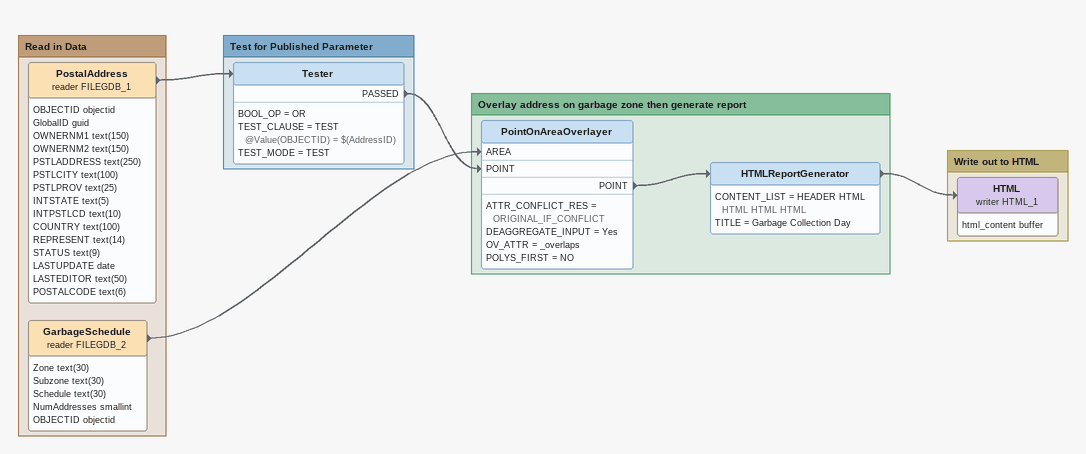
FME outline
Bookmark: Read in Data
PostalAddress (reader FILEGDB_1)
    attributes: OBJECTID objectid, GlobalID guid, OWNERNM1 text(150), OWNERNM2 text(150), PSTLADDRESS text(250), PSTLCITY text(100), PSTLPROV text(25), INTSTATE text(5), INTPSTLCD text(10), COUNTRY text(100), REPRESENT text(14), STATUS text(9), LASTUPDATE date, LASTEDITOR text(50), POSTALCODE text(6)
    -> Tester
GarbageSchedule (reader FILEGDB_2)
    attributes: Zone text(30), Subzone text(30), Schedule text(30), NumAddresses smallint, OBJECTID objectid
    -> PointOnAreaOverlayer [AREA]

Bookmark: Test for Published Parameter
Tester
    BOOL_OP = OR
    TEST_CLAUSE = TEST @Value(OBJECTID) = $(AddressID)
    TEST_MODE = TEST
    PASSED -> PointOnAreaOverlayer [POINT]

Bookmark: Overlay address on garbage zone then generate report
PointOnAreaOverlayer
    ATTR_CONFLICT_RES = ORIGINAL_IF_CONFLICT
    DEAGGREGATE_INPUT = Yes
    OV_ATTR = _overlaps
    POLYS_FIRST = NO
    POINT -> HTMLReportGenerator
HTMLReportGenerator
    CONTENT_LIST = HEADER HTML HTML HTML HTML
    TITLE = Garbage Collection Day
    -> HTML (writer HTML_1)

Bookmark: Write out to HTML
HTML (writer HTML_1)
    attributes: html_content buffer
